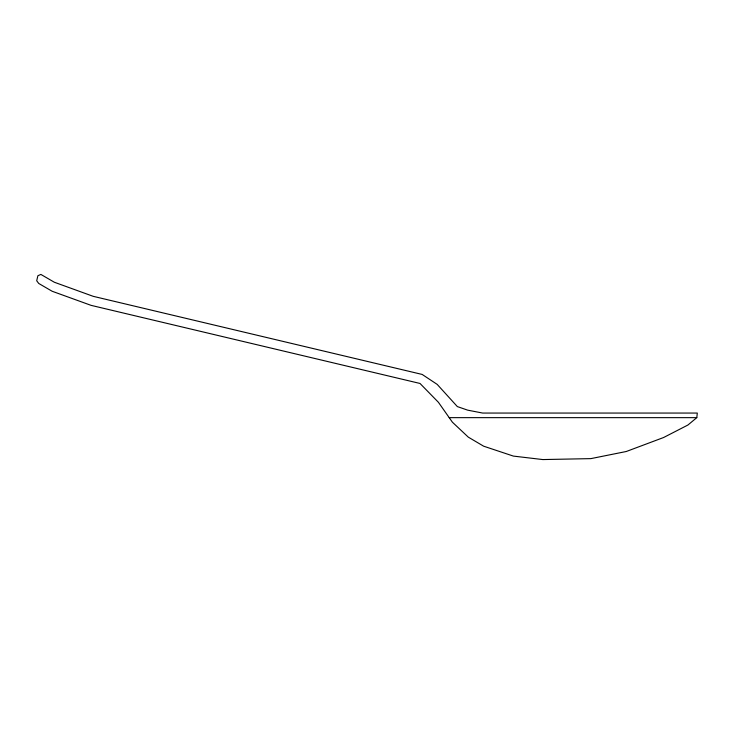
<?xml version="1.0" encoding="UTF-8"?>
<svg xmlns="http://www.w3.org/2000/svg" width="734" height="734" viewBox="0 0 734 734"><rect width="100%" height="100%" fill="white"/><g stroke="black" fill="none" stroke-linecap="round" stroke-linejoin="round"><path stroke-width="1.1" d="M696.805 417.646L697.3 413.058L482.651 413.058L467.659 410.15L457.337 406.581L437.207 384.405L422.16 374.432L93.236 296.334L54.334 282.241L40.884 274.433L37.893 275.718L36.7 280.755L38.737 283.462L52.187 291.27L91.099 305.362L420.013 383.46L438.418 402.296L452.401 422.197L468.301 437.143L483.642 446.189L513.378 456.089L542.802 459.567L590.87 458.622L626.276 451.502L663.619 437.51L687.932 425.014L696.805 417.646L449.208 417.646"/></g></svg>
